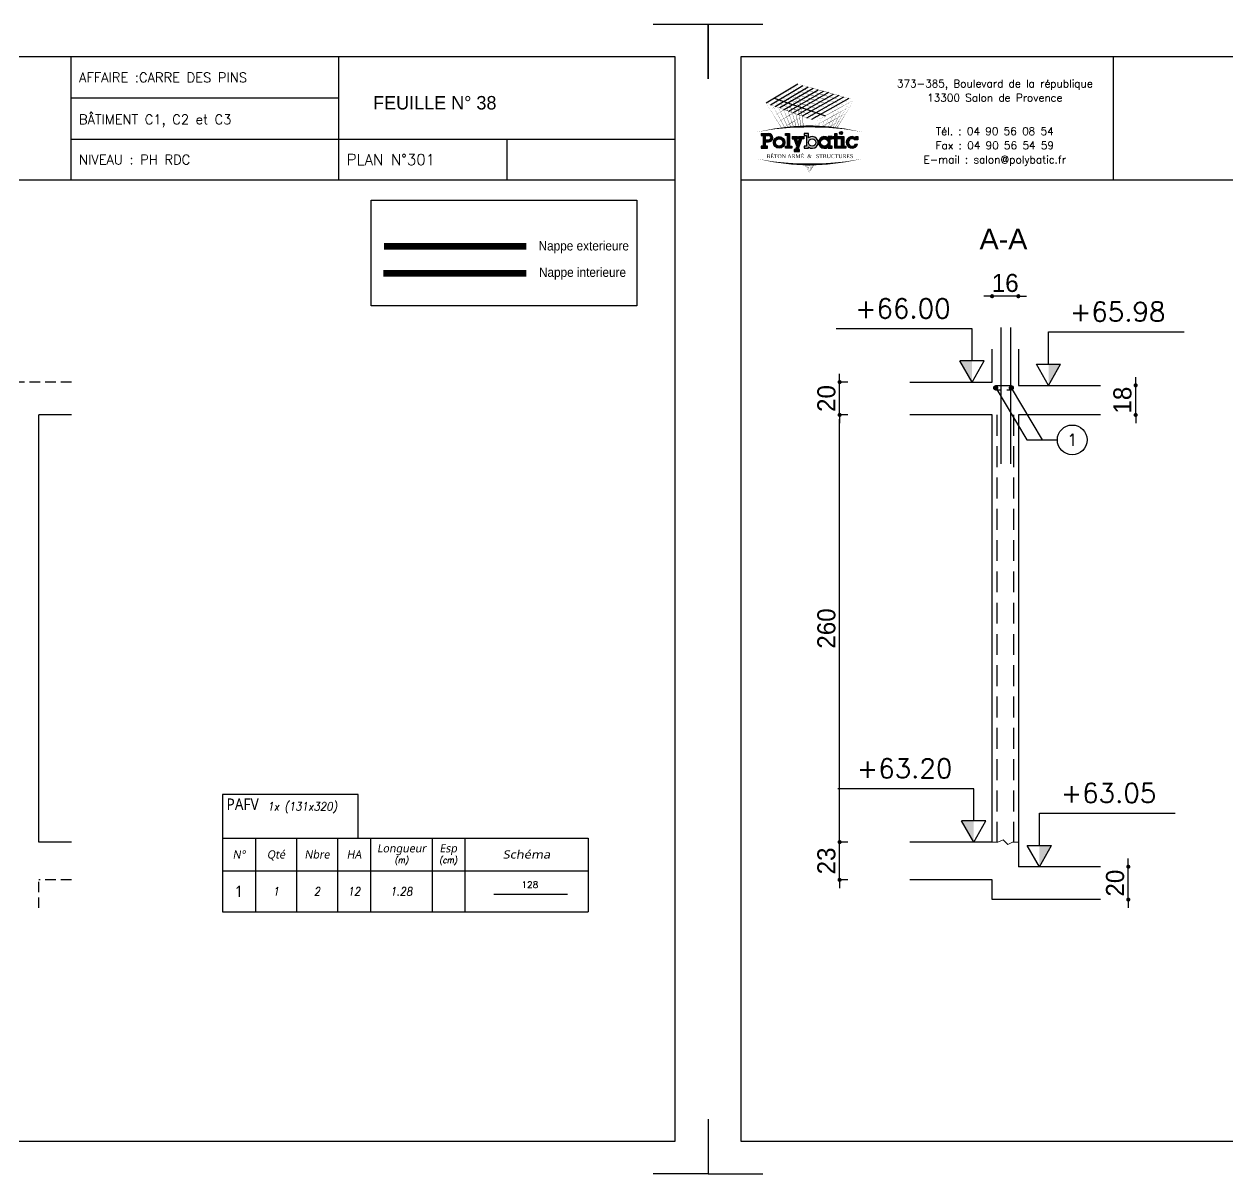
# Model space of a CAD drawing. Header units: metres. Extents: x -5618 to 118954, y -306 to 4637.
# Drawn here: x 28447 to 29180, y 894 to 1594 of the extents above; entities that cross this region are included whole.
import ezdxf
from ezdxf.enums import TextEntityAlignment as Align

# ---------------------------------------------------------------- set-up
doc = ezdxf.new("R2010")
doc.units = ezdxf.units.M
doc.linetypes.add('CACHE', pattern=[9.525, 6.35, -3.175])
doc.linetypes.add('CACHEX2', pattern=[19.05, 12.7, -6.35])
for name, color, linetype in [('COTATION', 1, 'Continuous'), ('GO-CARTOUCHE', 7, 'Continuous'), ('GO-FER-HA', 140, 'Continuous'), ('GO-TEXTE', 9, 'Continuous'), ('GO-TEXTE-FER', 3, 'Continuous'), ('K_ENT_M_Building_V.76', 7, 'Continuous'), ('STR_COTATION', 1, 'Continuous'), ('STR_TS', 22, 'Continuous'), ('STR_VOI-POT', 6, 'Continuous')]:
    doc.layers.add(name, color=color, linetype=linetype)
doc.layers.add('Kofragna_forma', color=7, linetype='Continuous', lineweight=70)
doc.styles.add('GrDimensions', font='simplex.shx')
doc.styles.add('POLYBATIC', font='TIMES.TTF')
doc.styles.add('schéma', font='simplex.shx')
doc.styles.add('Tableau', font='romans.shx', dxfattribs={"width": 0.9, "oblique": 10})
doc.styles.add('Tableau2', font='trebuc.TTF', dxfattribs={"width": 0.9, "oblique": 10})
doc.styles.add('TEXTE', font='romans.shx')
doc.styles.add('TEXTEBA', font='ARIAL.TTF')
doc.dimstyles.new('COUPE-20', dxfattribs={"dimscale": 0.5, "dimtxt": 22, "dimasz": 5, "dimexe": 0.05, "dimexo": 0, "dimgap": 5, "dimtad": 1, "dimdec": 0, "dimdsep": 46, "dimtxsty": 'Standard', "dimblk1": 'DOT', "dimblk2": 'DOT', "dimsah": 1, "dimcen": 0, "dimdle": 150, "dimclrd": 1, "dimclre": 1, "dimclrt": 7, "dimadec": 0, "dimazin": 0, "dimtfac": 1, "dimtdec": 0, "dimtix": 1, "dimtmove": 2, "dimatfit": 3, "dimldrblk": 'DOT', "dimfxl": 0, "dimtvp": 1, "dimtolj": 1, "dimtzin": 0, "dimarcsym": 0})

# ---------------------------------------------------------------- blocks, each defined once
blk = doc.blocks.new('Désignation')
at = {"layer": 'GO-TEXTE-FER'}
for p, q in [((0, 0.8), (8.9, 0.8)), ((0, 0.8), (0, 0)), ((0.8, 0.8), (0.8, 0)), ((1.8, 0.8), (1.8, 0)), ((2.8, 0.8), (2.8, 0)), ((3.6, 0.8), (3.6, 0)), ((5.1, 0.8), (5.1, 0)), ((5.9, 0.8), (5.9, 0)), ((8.9, 0.8), (8.9, 0)), ((0, 0), (8.9, 0))]:
    blk.add_line(p, q, dxfattribs=at)
at = {"layer": 'GO-TEXTE-FER', "style": 'Tableau2', "oblique": 10}
for s, p in [('Longueur', (4.356, 0.55)), ('Esp', (5.494, 0.55)), ('N°', (0.4, 0.4)), ('Qté', (1.3, 0.4)), ('Nbre', (2.3, 0.4)), ('HA', (3.2, 0.4))]:
    blk.add_text(s, height=0.2, dxfattribs=at).set_placement(p, align=Align.MIDDLE_CENTER)
at = {"layer": 'GO-TEXTE-FER', "color": 7, "style": 'Tableau', "oblique": 10, "width": 0.9}
for s, p in [('(m)', (4.356, 0.265)), ('(cm)', (5.494, 0.265))]:
    blk.add_text(s, height=0.15, dxfattribs=at).set_placement(p, align=Align.MIDDLE_CENTER)
at = {"layer": 'GO-TEXTE-FER', "style": 'Tableau2', "oblique": 10, "width": 1.2}
blk.add_text('Schéma', height=0.2, dxfattribs=at).set_placement((7.4, 0.4), align=Align.MIDDLE_CENTER)
blk = doc.blocks.new('Barre libre')
at = {"layer": 'GO-TEXTE-FER'}
for p, q in [((0, 0), (0, -1)), ((0, 0), (8.9, 0)), ((0.8, 0), (0.8, -1)), ((1.8, 0), (1.8, -1)), ((2.8, 0), (2.8, -1)), ((3.6, 0), (3.6, -1)), ((5.1, 0), (5.1, -1)), ((5.9, 0), (5.9, -1)), ((8.9, 0), (8.9, -1)), ((0, -1), (8.9, -1))]:
    blk.add_line(p, q, dxfattribs=at)
at = {"layer": 'GO-TEXTE-FER', "color": 1}
blk.add_line((6.603, -0.563), (8.394, -0.563), dxfattribs=at)
at = {"layer": 'GO-TEXTE-FER', "color": 1, "style": 'Tableau'}
blk.add_attdef('Longueur', text='', height=0.16, dxfattribs=at).set_placement((7.481, -0.336), align=Align.MIDDLE_CENTER)
at = {"layer": 'GO-TEXTE-FER', "style": 'Tableau2', "width": 0.9}
blk.add_attdef('NUMERO', text='', height=0.28, dxfattribs=at).set_placement((0.4, -0.5), align=Align.MIDDLE_CENTER)
at = {"layer": 'GO-TEXTE-FER', "style": 'Tableau', "oblique": 10, "width": 0.9}
for tag, p in [('QUANTITE', (1.3, -0.5)), ('NOMBRE', (2.3, -0.5)), ('NUANCE', (3.2, -0.5)), ('LONGUEUR', (4.35, -0.5)), ('ESPACEMENTS', (5.5, -0.5))]:
    blk.add_attdef(tag, text='', height=0.2, dxfattribs=at).set_placement(p, align=Align.MIDDLE_CENTER)
blk = doc.blocks.new('A$C492E529B')
h = blk.add_hatch(color=256)
h.paths.add_polyline_path([(-1.983, 0.1), (-2.083, 0.1), (-2.083, 0.3), (-1.933, 0.3, 1), (-1.933, 0.7), (-2.283, 0.7), (-2.283, 0.6), (-2.183, 0.6), (-2.183, 0.1), (-2.283, 0.1), (-2.283, 0), (-1.983, 0)])
h.paths.add_polyline_path([(-2.083, 0.4), (-2.083, 0.6), (-1.933, 0.6, -1), (-1.933, 0.4)], flags=16)
for color, points in [(256, [(-0.938, 0.7), (-1.138, 0.7), (-1.138, 0.6), (-1.038, 0.6), (-1.038, 0.1), (-1.138, 0.1), (-1.138, 0), (-0.838, 0), (-0.838, 0.1), (-0.938, 0.1)]), (256, [(1.393, 0.55), (1.292, 0.55), (1.292, 0.7), (1.193, 0.7), (1.193, 0.55), (1.093, 0.55), (1.093, 0.45), (1.193, 0.45), (1.193, 0), (1.393, 0), (1.393, 0.1), (1.292, 0.1), (1.292, 0.45), (1.393, 0.45)]), (140, [(1.413, 0.725, 1), (1.563, 0.725, 1)]), (256, [(-0.367, 0.45), (-0.268, 0.45), (-0.268, 0.55), (-0.523, 0.55), (-0.523, 0.45), (-0.473, 0.45), (-0.543, 0.253), (-0.612, 0.45), (-0.562, 0.45), (-0.562, 0.55), (-0.818, 0.55), (-0.818, 0.45), (-0.718, 0.45), (-0.595, 0.101), (-0.648, -0.05), (-0.718, -0.05), (-0.718, -0.15), (-0.468, -0.15), (-0.468, -0.05), (-0.543, -0.05)]), (256, [(1.613, 0.55), (1.413, 0.55), (1.413, 0.45), (1.513, 0.45), (1.513, 0.1), (1.413, 0.1), (1.413, 0), (1.712, 0), (1.712, 0.1), (1.613, 0.1)]), (256, [(2.13, 0.4), (2.283, 0.4), (2.283, 0.55), (2.183, 0.55), (2.183, 0.487, 3.359496), (2.272, 0.2), (2.166, 0.2, -3.125802)])]:
    blk.add_hatch(color=color).paths.add_polyline_path(points)
h = blk.add_hatch(color=256)
h.paths.add_polyline_path([(-0.047, 0.487), (-0.047, 0.7), (-0.248, 0.7), (-0.248, 0.6), (-0.147, 0.6), (-0.147, 0.1), (-0.248, 0.1), (-0.248, 0), (-0.047, 0), (-0.047, 0.063, 2.12132)])
h.paths.add_polyline_path([(-0.047, 0.275, -1), (0.303, 0.275, -1)], flags=16)
h = blk.add_hatch(color=256)
h.paths.add_polyline_path([(-1.158, 0.275, 1), (-1.708, 0.275, 1)])
h.paths.add_polyline_path([(-1.608, 0.275, -1), (-1.258, 0.275, -1)], flags=16)
h = blk.add_hatch(color=256)
h.paths.add_polyline_path([(1.073, 0.1), (0.973, 0.1), (0.973, 0.45), (1.073, 0.45), (1.073, 0.55), (0.873, 0.55), (0.873, 0.487, 2.12132), (0.873, 0.063), (0.873, 0), (1.073, 0)])
h.paths.add_polyline_path([(0.523, 0.275, -1), (0.873, 0.275, -1)], flags=16)
for p, q in [((-0.595, 0.101), (-0.718, 0.45)), ((-0.648, -0.05), (-0.595, 0.101)), ((-0.543, 0.253), (-0.612, 0.45)), ((-0.543, -0.05), (-0.367, 0.45)), ((-0.543, 0.253), (-0.473, 0.45)), ((0.873, 0.55), (0.873, 0.487)), ((1.073, 0.55), (0.873, 0.55)), ((0.873, 0.063), (0.873, 0)), ((0.973, 0.1), (0.973, 0.45)), ((0.973, 0.45), (1.073, 0.45)), ((1.073, 0.1), (0.973, 0.1)), ((1.073, 0.45), (1.073, 0.55)), ((1.073, 0), (1.073, 0.1)), ((2.166, 0.2), (2.272, 0.2)), ((0.873, 0), (1.073, 0))]:
    blk.add_line(p, q)
for points in [[(-2.283, 0.7), (-1.933, 0.7)], [(-2.283, 0.7), (-2.283, 0.6), (-2.183, 0.6), (-2.183, 0.1), (-2.283, 0.1), (-2.283, 0), (-1.983, 0), (-1.983, 0.1), (-2.083, 0.1), (-2.083, 0.3), (-1.933, 0.3)], [(-2.083, 0.4), (-2.083, 0.6), (-1.933, 0.6)], [(-1.138, 0.7), (-0.938, 0.7), (-0.938, 0.1), (-0.838, 0.1), (-0.838, 0), (-1.138, 0), (-1.138, 0.1), (-1.038, 0.1), (-1.038, 0.6), (-1.138, 0.6), (-1.138, 0.7)], [(-0.248, 0.7), (-0.248, 0.6), (-0.147, 0.6), (-0.147, 0.1), (-0.248, 0.1), (-0.248, 0), (-0.047, 0), (-0.047, 0.063)], [(-0.047, 0.487), (-0.047, 0.7), (-0.248, 0.7)], [(1.093, 0.55), (1.193, 0.55), (1.193, 0.7), (1.292, 0.7), (1.292, 0.55), (1.393, 0.55), (1.393, 0.45), (1.292, 0.45), (1.292, 0.1), (1.393, 0.1), (1.393, 0), (1.193, 0), (1.193, 0.45), (1.093, 0.45)], [(-2.083, 0.4), (-1.933, 0.4)], [(-0.818, 0.55), (-0.562, 0.55)], [(-0.818, 0.55), (-0.818, 0.45), (-0.718, 0.45)], [(-0.612, 0.45), (-0.562, 0.45), (-0.562, 0.55)], [(-0.523, 0.55), (-0.268, 0.55), (-0.268, 0.45), (-0.367, 0.45)], [(-0.473, 0.45), (-0.523, 0.45), (-0.523, 0.55)], [(1.093, 0.45), (1.093, 0.55)], [(1.413, 0.45), (1.413, 0.55), (1.613, 0.55), (1.613, 0.1), (1.712, 0.1), (1.712, 0), (1.413, 0), (1.413, 0.1), (1.513, 0.1), (1.513, 0.45), (1.413, 0.45)], [(2.183, 0.487), (2.183, 0.55), (2.283, 0.55), (2.283, 0.4), (2.13, 0.4)], [(-0.648, -0.05), (-0.718, -0.05), (-0.718, -0.15), (-0.468, -0.15), (-0.468, -0.05), (-0.543, -0.05)]]:
    blk.add_lwpolyline(points)
at = {"color": 140}
blk.add_circle((1.488, 0.725), 0.075, dxfattribs=at)
for centre, radius in [((-1.433, 0.275), 0.275), ((-1.433, 0.275), 0.175), ((0.128, 0.275), 0.175), ((0.698, 0.275), 0.175)]:
    blk.add_circle(centre, radius)
for centre, radius, start, end in [((-1.933, 0.5), 0.2, 270, 90), ((-1.933, 0.5), 0.1, 270, 90), ((0.128, 0.275), 0.275, 230.4788, 129.5212), ((0.698, 0.275), 0.275, 50.4788, 309.5212), ((2.008, 0.275), 0.275, 50.4788, 344.1734), ((2.008, 0.275), 0.175, 45.5847, 334.6231)]:
    blk.add_arc(centre, radius, start, end)
blk = doc.blocks.new('POLYBATIC')
at = {"color": 140}
for p, q in [((-0.43, 3.281), (-1.602, 2.578)), ((-1.435, 2.518), (-0.241, 3.228)), ((-1.268, 2.457), (-0.053, 3.175)), ((0.135, 3.121), (-1.101, 2.397)), ((-1.309, 2.754), (0.586, 2.109)), ((-0.934, 2.337), (0.323, 3.068)), ((-0.767, 2.276), (0.511, 3.015)), ((0.7, 2.962), (-0.6, 2.216)), ((-0.433, 2.156), (0.888, 2.908)), ((1.076, 2.855), (-0.266, 2.095)), ((-0.099, 2.035), (1.264, 2.802)), ((1.452, 2.749), (0.067, 1.974))]:
    blk.add_line(p, q, dxfattribs=at)
for points in [[(-1.016, 2.93, 0.0156, 0, 0), (-0.43, 3.281, 0, 0, 0)], [(-0.838, 2.873, 0.0156, 0, 0), (-0.241, 3.228, 0, 0, 0)], [(0.283, 2.803, 0.0156, 0, 0), (-0.723, 3.105, 0, 0, 0)], [(-0.398, 1.71, 0.014, 0, 0), (-0.723, 3.105, 0, 0, 0)], [(-0.661, 2.816, 0.0156, 0, 0), (-0.053, 3.175, 0, 0, 0)], [(0.444, 2.896, 0.0156, 0, 0), (-0.576, 3.193, 0, 0, 0)], [(-0.309, 1.714, 0.0145, 0, 0), (-0.576, 3.193, 0, 0, 0)], [(-0.483, 2.759, 0.0156, 0, 0), (0.135, 3.121, 0, 0, 0)], [(0.605, 2.988, 0.0156, 0, 0), (-0.43, 3.281, 0, 0, 0)], [(-0.225, 1.716, 0.0149, 0, 0), (-0.43, 3.281, 0, 0, 0)], [(-1.602, 2.578, 0, 0.0156, 0), (-1.016, 2.93, 0, 0, 0)], [(-1.456, 2.344, 0, 0.0156, 0), (-0.923, 2.663, 0, 0, 0)], [(-0.522, 2.339, 0.0156, 0, 0), (-1.455, 2.666, 0, 0, 0)], [(-0.913, 1.673, 0.0116, 0, 0), (-1.455, 2.666, 0, 0, 0)], [(-1.435, 2.518, 0, 0.0156, 0), (-0.838, 2.873, 0, 0, 0)], [(-0.361, 2.432, 0.0156, 0, 0), (-1.309, 2.754, 0, 0, 0)], [(-0.8, 1.684, 0.0121, 0, 0), (-1.309, 2.754, 0, 0, 0)], [(-1.268, 2.457, 0, 0.0156, 0), (-0.661, 2.816, 0, 0, 0)], [(-0.2, 2.524, 0.0156, 0, 0), (-1.162, 2.842, 0, 0, 0)], [(-0.692, 1.693, 0.0126, 0, 0), (-1.162, 2.842, 0, 0, 0)], [(-1.101, 2.397, 0, 0.0156, 0), (-0.483, 2.759, 0, 0, 0)], [(-0.039, 2.617, 0.0156, 0, 0), (-1.016, 2.93, 0, 0, 0)], [(-0.589, 1.7, 0.0131, 0, 0), (-1.016, 2.93, 0, 0, 0)], [(-0.934, 2.337, 0, 0.0156, 0), (-0.305, 2.702, 0, 0, 0)], [(-0.391, 2.983, 0, 0.0156, 0), (-0.923, 2.663, 0, 0, 0)], [(0.122, 2.71, 0.0156, 0, 0), (-0.869, 3.018, 0, 0, 0)], [(-0.491, 1.706, 0.0136, 0, 0), (-0.869, 3.018, 0, 0, 0)], [(-0.352, 2.685, 0, 0.0156, 0), (-0.831, 2.397, 0, 0, 0)], [(-0.305, 2.702, 0.0156, 0, 0), (0.323, 3.068, 0, 0, 0)], [(-0.128, 2.646, 0.0156, 0, 0), (0.511, 3.015, 0, 0, 0)], [(0.05, 2.589, 0.0156, 0, 0), (0.7, 2.962, 0, 0, 0)], [(1.113, 2.402, 0, 0.0156, 0), (0.122, 2.71, 0, 0, 0)], [(0.227, 2.532, 0.0156, 0, 0), (0.888, 2.908, 0, 0, 0)], [(1.289, 2.5, 0, 0.0156, 0), (0.283, 2.803, 0, 0, 0)], [(0.405, 2.475, 0.0156, 0, 0), (1.076, 2.855, 0, 0, 0)], [(1.465, 2.598, 0, 0.0156, 0), (0.444, 2.896, 0, 0, 0)], [(0.582, 2.418, 0.0156, 0, 0), (1.264, 2.802, 0, 0, 0)], [(1.641, 2.695, 0, 0.0156, 0), (0.605, 2.988, 0, 0, 0)], [(0.76, 2.362, 0.0156, 0, 0), (1.452, 2.749, 0, 0, 0)], [(0.937, 2.305, 0.0156, 0, 0), (1.641, 2.695, 0, 0, 0)], [(1.012, 1.663, 0.012, 0, 0), (1.641, 2.695, 0, 0, 0)], [(-0.684, 2.246, 0.0156, 0, 0), (-1.602, 2.578, 0, 0, 0)], [(-1.031, 1.66, 0.0111, 0, 0), (-1.602, 2.578, 0, 0, 0)], [(-1.31, 2.109, 0, 0.0156, 0), (-0.831, 2.397, 0, 0, 0)], [(-0.767, 2.276, 0, 0.0156, 0), (-0.128, 2.646, 0, 0, 0)], [(-0.312, 2.386, 0, 0.0156, 0), (-0.739, 2.131, 0, 0, 0)], [(0.234, 1.914, 0, 0.0156, 0), (-0.684, 2.246, 0, 0, 0)], [(-0.6, 2.216, 0, 0.0156, 0), (0.05, 2.589, 0, 0, 0)], [(0.41, 2.012, 0, 0.0156, 0), (-0.522, 2.339, 0, 0, 0)], [(-0.433, 2.156, 0, 0.0156, 0), (0.227, 2.532, 0, 0, 0)], [(0.586, 2.109, 0, 0.0156, 0), (-0.361, 2.432, 0, 0, 0)], [(-0.266, 2.095, 0, 0.0156, 0), (0.405, 2.475, 0, 0, 0)], [(0.762, 2.207, 0, 0.0156, 0), (-0.2, 2.524, 0, 0, 0)], [(-0.099, 2.035, 0, 0.0156, 0), (0.582, 2.418, 0, 0, 0)], [(0.937, 2.305, 0, 0.0156, 0), (-0.039, 2.617, 0, 0, 0)], [(0.067, 1.974, 0, 0.0156, 0), (0.76, 2.362, 0, 0, 0)], [(0.234, 1.914, 0, 0.0156, 0), (0.937, 2.305, 0, 0, 0)], [(0.689, 1.693, 0.0083, 0, 0), (0.937, 2.305, 0, 0, 0)], [(0.781, 1.685, 0.00933, 0, 0), (1.113, 2.402, 0, 0, 0)], [(0.852, 2.095, 0.0156, 0, 0), (1.491, 2.45, 0, 0, 0)], [(0.865, 1.678, 0.0103, 0, 0), (1.289, 2.5, 0, 0, 0)], [(0.942, 1.67, 0.0112, 0, 0), (1.465, 2.598, 0, 0, 0)], [(-1.165, 1.875, 0, 0.0156, 0), (-0.739, 2.131, 0, 0, 0)], [(-1.019, 1.641, 0, 0.0156, 0), (-0.646, 1.864, 0, 0, 0)], [(-0.273, 2.088, 0, 0.0156, 0), (-0.646, 1.864, 0, 0, 0)], [(-0.234, 1.79, 0, 0.00638, 0), (-0.365, 1.711, 0, 0.00638, 0)], [(0.213, 1.74, 0, 0.0156, 0), (0.852, 2.095, 0, 0, 0)], [(0.21, 1.716, 0.00323, 0, 0), (0.234, 1.914, 0, 0, 0)], [(0.349, 1.712, 0.00465, 0, 0), (0.41, 2.012, 0, 0, 0)], [(0.447, 1.708, 0.00693, 0.0156, 0), (0.767, 1.886, 0, 0, 0)], [(0.474, 1.706, 0.00597, 0, 0), (0.586, 2.109, 0, 0, 0)], [(0.587, 1.7, 0.00718, 0, 0), (0.762, 2.207, 0, 0, 0)], [(0.68, 1.675, 0.0156, 0, 0), (1.193, 1.96, 0, 0, 0)], [(0.765, 1.884, 0.0156, 0, 0), (1.342, 2.205, 0, 0, 0)], [(-1.953, 1.508, 0, 0.0781, -0.053843), (0, 1.719, 0, 0, 0)], [(1.953, 1.508, 0, 0.0781, 0.053843), (0, 1.719, 0, 0, 0)], [(0.96, 1.668, 0.00293, 0, 0), (1.044, 1.715, 0, 0, 0)], [(-1.953, 0.523, 0, 0.0781, 0.053843), (0, 0.312, 0, 0, 0)], [(1.953, 0.523, 0, 0.0781, -0.053843), (0, 0.312, 0, 0, 0)], [(0, 0, 0, 0.00381, 0), (-0.195, 0.315, 0, 0.00381, 0)], [(0, 0, 0, 0.00368, 0), (-0.171, 0.314, 0, 0.00368, 0)], [(0, 0, 0, 0.00356, 0), (-0.149, 0.314, 0, 0.00356, 0)], [(0, 0, 0, 0.00345, 0), (-0.128, 0.313, 0, 0.00345, 0)], [(0, 0, 0, 0.00334, 0), (-0.109, 0.313, 0, 0.00334, 0)], [(0, 0, 0, 0.00324, 0), (-0.09, 0.313, 0, 0.00324, 0)], [(0, 0, 0, 0.00315, 0), (-0.073, 0.313, 0, 0.00315, 0)], [(0, 0, 0, 0.00306, 0), (-0.056, 0.313, 0, 0.00306, 0)], [(0, 0, 0, 0.00306, 0), (-0.056, 0.313, 0, 0.00306, 0)], [(0, 0, 0, 0.00298, 0), (-0.041, 0.313, 0, 0.00298, 0)], [(0, 0, 0, 0.0051, 0), (0.038, 0.313, 0, 0.0051, 0)], [(0, 0, 0, 0.00425, 0), (0.127, 0.313, 0, 0.00425, 0)], [(0, 0, 0, 0.00408, 0), (0.145, 0.314, 0, 0.00408, 0)], [(0, 0, 0, 0.00392, 0), (0.162, 0.314, 0, 0.00392, 0)], [(0, 0, 0, 0.00378, 0), (0.177, 0.314, 0, 0.00378, 0)], [(0, 0, 0, 0.00365, 0), (0.191, 0.315, 0, 0.00365, 0)], [(0, 0, 0, 0.00486, 0), (0.064, 0.313, 0, 0.00486, 0)], [(0, 0, 0, 0.00464, 0), (0.087, 0.313, 0, 0.00464, 0)], [(0, 0, 0, 0.00443, 0), (0.108, 0.313, 0, 0.00443, 0)]]:
    blk.add_lwpolyline(points, format="xyseb", dxfattribs=at)
at = {"color": 5, "xscale": 0.78125, "yscale": 0.78125, "zscale": 0.78125}
blk.add_blockref('A$C492E529B', (0, 0.91), dxfattribs=at)
at = {"lineweight": 60, "style": 'POLYBATIC'}
for s, p in [('BÉTON ARMÉ', (-1.587, 0.547)), ('STRUCTURES', (0.24, 0.547))]:
    blk.add_text(s, height=0.1406, dxfattribs=at).set_placement(p)
at = {"color": 140, "style": 'POLYBATIC'}
blk.add_text('&', height=0.141, dxfattribs=at).set_placement((0, 0.547), align=Align.CENTER)
blk = doc.blocks.new('_DOT')
at = {"color": 0, "linetype": 'ByBlock'}
blk.add_line((-0.5, 0), (-1, 0), dxfattribs=at)
at = {"color": 0, "linetype": 'ByBlock', "const_width": 0.5}
blk.add_lwpolyline([(-0.25, 0, 1), (0.25, 0, 1)], format="xyb", close=True, dxfattribs=at)
blk = doc.blocks.new('*D908')
at = {"layer": 'COTATION', "color": 1, "lineweight": -2, "ltscale": 4.5}
for p, q in [((28943.49, 1098.29), (28943.49, 1100.79)), ((28948.49, 1095.79), (28943.46, 1095.79)), ((28943.49, 1072.79), (28943.49, 1095.79)), ((28948.49, 1072.79), (28943.46, 1072.79)), ((28943.49, 1070.29), (28943.49, 1067.79))]:
    blk.add_line(p, q, dxfattribs=at)
at = {"layer": 'DEFPOINTS', "color": 0, "lineweight": -3, "ltscale": 4.5}
for p in [(28943.49, 1095.79), (28986.26, 1095.79), (28986.26, 1072.79)]:
    blk.add_point(p, dxfattribs=at)
at = {"layer": 'COTATION', "color": 1, "lineweight": -2, "ltscale": 4.5, "xscale": 2.5, "yscale": 2.5, "zscale": 2.5}
for p, rotation in [((28943.49, 1095.79), 270), ((28943.49, 1072.79), 90)]:
    blk.add_blockref('_DOT', p, dxfattribs=dict(at, rotation=rotation))
at = {"layer": 'COTATION', "color": 7, "lineweight": -3, "ltscale": 4.5, "insert": (28935.49, 1084.29), "char_height": 11, "attachment_point": 5, "rotation": 90}
blk.add_mtext('\\A1;23', dxfattribs=at)
blk = doc.blocks.new('*D909')
at = {"layer": 'COTATION', "color": 1, "lineweight": -2, "ltscale": 4.5}
for p, q in [((28948.49, 1355.79), (28943.46, 1355.79)), ((28943.49, 1098.29), (28943.49, 1353.29)), ((28948.49, 1095.79), (28943.46, 1095.79))]:
    blk.add_line(p, q, dxfattribs=at)
at = {"layer": 'DEFPOINTS', "color": 0, "lineweight": -3, "ltscale": 4.5}
for p in [(28943.49, 1355.79), (28986.26, 1355.79), (28986.26, 1095.79)]:
    blk.add_point(p, dxfattribs=at)
at = {"layer": 'COTATION', "color": 1, "lineweight": -2, "ltscale": 4.5, "xscale": 2.5, "yscale": 2.5, "zscale": 2.5}
for p, rotation in [((28943.49, 1355.79), 90), ((28943.49, 1095.79), 270)]:
    blk.add_blockref('_DOT', p, dxfattribs=dict(at, rotation=rotation))
at = {"layer": 'COTATION', "color": 7, "lineweight": -3, "ltscale": 4.5, "insert": (28935.49, 1225.79), "char_height": 11, "attachment_point": 5, "rotation": 90}
blk.add_mtext('\\A1;260', dxfattribs=at)
blk = doc.blocks.new('*D910')
at = {"layer": 'COTATION', "color": 1, "lineweight": -2, "ltscale": 4.5}
for p, q in [((28943.49, 1378.29), (28943.49, 1380.79)), ((28948.49, 1375.79), (28943.46, 1375.79)), ((28943.49, 1355.79), (28943.49, 1375.79)), ((28948.49, 1355.79), (28943.46, 1355.79)), ((28943.49, 1353.29), (28943.49, 1350.79))]:
    blk.add_line(p, q, dxfattribs=at)
at = {"layer": 'DEFPOINTS', "color": 0, "lineweight": -3, "ltscale": 4.5}
for p in [(28943.49, 1375.79), (28986.26, 1375.79), (28986.26, 1355.79)]:
    blk.add_point(p, dxfattribs=at)
at = {"layer": 'COTATION', "color": 1, "lineweight": -2, "ltscale": 4.5, "xscale": 2.5, "yscale": 2.5, "zscale": 2.5}
for p, rotation in [((28943.49, 1375.79), 270), ((28943.49, 1355.79), 90)]:
    blk.add_blockref('_DOT', p, dxfattribs=dict(at, rotation=rotation))
at = {"layer": 'COTATION', "color": 7, "lineweight": -3, "ltscale": 4.5, "insert": (28935.49, 1365.79), "char_height": 11, "attachment_point": 5, "rotation": 90}
blk.add_mtext('\\A1;20', dxfattribs=at)
blk = doc.blocks.new('*D911')
at = {"layer": 'DEFPOINTS', "color": 0, "lineweight": -3, "ltscale": 4.5}
for p in [(29036.26, 1428.07), (29036.26, 1395.79, 187.69), (29052.26, 1395.79, 187.69)]:
    blk.add_point(p, dxfattribs=at)
at = {"layer": 'STR_COTATION', "color": 1, "lineweight": -2, "ltscale": 4.5}
for p, q in [((29033.76, 1428.07), (29031.26, 1428.07)), ((29036.26, 1428.08), (29036.26, 1428.09)), ((29052.26, 1428.07), (29036.26, 1428.07)), ((29052.26, 1428.08), (29052.26, 1428.09)), ((29054.76, 1428.07), (29057.26, 1428.07))]:
    blk.add_line(p, q, dxfattribs=at)
at = {"layer": 'STR_COTATION', "color": 1, "lineweight": -2, "ltscale": 4.5, "xscale": 2.5, "yscale": 2.5, "zscale": 2.5}
blk.add_blockref('_DOT', (29036.26, 1428.07), dxfattribs=at)
at = {"layer": 'STR_COTATION', "color": 1, "lineweight": -2, "ltscale": 4.5, "xscale": 2.5, "yscale": 2.5, "zscale": 2.5, "rotation": 180}
blk.add_blockref('_DOT', (29052.26, 1428.07), dxfattribs=at)
at = {"layer": 'STR_COTATION', "color": 7, "lineweight": -3, "ltscale": 4.5, "insert": (29044.26, 1436.07), "char_height": 11, "attachment_point": 5}
blk.add_mtext('\\A1;16', dxfattribs=at)
blk = doc.blocks.new('*D912')
at = {"layer": 'DEFPOINTS', "color": 0, "lineweight": -3, "ltscale": 4.5}
for p in [(29102.26, 1080.79, 187.69), (29119.17, 1080.79), (29100.29, 1060.79, 187.69)]:
    blk.add_point(p, dxfattribs=at)
at = {"layer": 'STR_COTATION', "color": 1, "lineweight": -2, "ltscale": 4.5}
for p, q in [((29119.17, 1083.29), (29119.17, 1085.79)), ((29119.17, 1060.79), (29119.17, 1080.79)), ((29119.19, 1080.79), (29119.2, 1080.79)), ((29119.17, 1058.29), (29119.17, 1055.79)), ((29119.19, 1060.79), (29119.2, 1060.79))]:
    blk.add_line(p, q, dxfattribs=at)
at = {"layer": 'STR_COTATION', "color": 1, "lineweight": -2, "ltscale": 4.5, "xscale": 2.5, "yscale": 2.5, "zscale": 2.5}
for p, rotation in [((29119.17, 1080.79), 270), ((29119.17, 1060.79), 90)]:
    blk.add_blockref('_DOT', p, dxfattribs=dict(at, rotation=rotation))
at = {"layer": 'STR_COTATION', "color": 7, "lineweight": -3, "ltscale": 4.5, "insert": (29111.17, 1070.79), "char_height": 11, "attachment_point": 5, "rotation": 90}
blk.add_mtext('\\A1;20', dxfattribs=at)
blk = doc.blocks.new('*D913')
at = {"layer": 'DEFPOINTS', "color": 0, "lineweight": -3, "ltscale": 4.5}
for p in [(29102.26, 1373.79, 281.53), (29123.66, 1373.79), (29102.26, 1355.79, 281.53)]:
    blk.add_point(p, dxfattribs=at)
at = {"layer": 'STR_COTATION', "color": 1, "lineweight": -2, "ltscale": 4.5}
for p, q in [((29123.66, 1376.29), (29123.66, 1378.79)), ((29123.66, 1355.79), (29123.66, 1373.79)), ((29123.68, 1373.79), (29123.69, 1373.79)), ((29123.68, 1355.79), (29123.69, 1355.79)), ((29123.66, 1353.29), (29123.66, 1350.79))]:
    blk.add_line(p, q, dxfattribs=at)
at = {"layer": 'STR_COTATION', "color": 1, "lineweight": -2, "ltscale": 4.5, "xscale": 2.5, "yscale": 2.5, "zscale": 2.5}
for p, rotation in [((29123.66, 1373.79), 270), ((29123.66, 1355.79), 90)]:
    blk.add_blockref('_DOT', p, dxfattribs=dict(at, rotation=rotation))
at = {"layer": 'STR_COTATION', "color": 7, "lineweight": -3, "ltscale": 4.5, "insert": (29115.66, 1364.79), "char_height": 11, "attachment_point": 5, "rotation": 90}
blk.add_mtext('\\A1;18', dxfattribs=at)

msp = doc.modelspace()

# ---------------------------------------------------------------- linework, layer by layer
for p, q in [((28475.6, 1573.71), (28475.6, 1498.77)), ((28638.57, 1573.74), (28638.57, 1498.77)), ((28475.6, 1548.71), (28638.57, 1548.71)), ((28475.6, 1523.72), (28638.57, 1523.72)), ((28638.57, 1523.74), (28843.42, 1523.74)), ((28740.9, 1523.74), (28740.9, 1498.77))]:
    msp.add_line(p, q)
at = {"color": 7, "linetype": 'Continuous', "lineweight": -3}
for p, q in [((29031.43, 1388.79, 187.69), (29016.68, 1388.79, 187.69)), ((29024.06, 1375.79, 187.69), (29016.68, 1388.79, 187.69)), ((29031.43, 1388.79, 187.69), (29016.68, 1388.79, 187.69)), ((29024.06, 1375.79, 187.69), (29016.68, 1388.79, 187.69)), ((29024.06, 1375.79, 187.69), (29031.43, 1388.79, 187.69)), ((29024.06, 1375.79, 187.69), (29031.43, 1388.79, 187.69)), ((29063.25, 1386.79, 281.53), (29078, 1386.79, 281.53)), ((29070.63, 1373.79, 281.53), (29063.25, 1386.79, 281.53)), ((29063.25, 1386.79, 281.53), (29078, 1386.79, 281.53)), ((29070.63, 1373.79, 281.53), (29063.25, 1386.79, 281.53)), ((29070.63, 1373.79, 281.53), (29078, 1386.79, 281.53)), ((29070.63, 1373.79, 281.53), (29078, 1386.79, 281.53)), ((29032.49, 1108.79, 187.69), (29017.74, 1108.79, 187.69)), ((29025.12, 1095.79, 187.69), (29017.74, 1108.79, 187.69)), ((29032.49, 1108.79, 187.69), (29017.74, 1108.79, 187.69)), ((29025.12, 1095.79, 187.69), (29017.74, 1108.79, 187.69)), ((29025.12, 1095.79, 187.69), (29032.49, 1108.79, 187.69)), ((29025.12, 1095.79, 187.69), (29032.49, 1108.79, 187.69)), ((29057.68, 1093.79, 187.69), (29072.43, 1093.79, 187.69)), ((29065.06, 1080.79, 187.69), (29057.68, 1093.79, 187.69)), ((29057.68, 1093.79, 187.69), (29072.43, 1093.79, 187.69)), ((29065.06, 1080.79, 187.69), (29057.68, 1093.79, 187.69)), ((29065.06, 1080.79, 187.69), (29072.43, 1093.79, 187.69)), ((29065.06, 1080.79, 187.69), (29072.43, 1093.79, 187.69))]:
    msp.add_line(p, q, dxfattribs=at)
for points in [[(28830.09, 1593.71), (28863.42, 1593.71), (28863.42, 1560.38)], [(28863.42, 1560.38), (28863.42, 1593.71), (28896.75, 1593.71)], [(29110.06, 1573.71), (29110.06, 1498.77)], [(28843.42, 1498.77), (27893.51, 1498.77)], [(29833.32, 1498.77), (28883.42, 1498.77)], [(28863.42, 927.11), (28863.42, 893.78), (28830.09, 893.78)], [(28863.42, 927.11), (28863.42, 893.78), (28896.75, 893.78)]]:
    msp.add_lwpolyline(points)
for points in [[(27893.51, 1573.71), (27893.51, 913.78), (28843.42, 913.78), (28843.42, 1573.71)], [(28883.42, 1573.71), (28883.42, 913.78), (29833.32, 913.78), (29833.32, 1573.71)]]:
    msp.add_lwpolyline(points, close=True)
at = {"lineweight": 18, "elevation": 187.69}
msp.add_lwpolyline([(29052.26, 1095.79), (29048.8, 1095.79), (29045.77, 1094.36), (29043.03, 1097.13), (29039.87, 1095.79), (29036.26, 1095.79)], dxfattribs=at)
at = {"color": 7, "linetype": 'Continuous', "lineweight": -3}
for points in [[(29016.68, 1388.79, 187.69), (29024.06, 1375.79, 187.69), (29024.06, 1388.76, 187.69)], [(29016.68, 1388.79, 187.69), (29024.06, 1375.79, 187.69), (29024.06, 1388.76, 187.69)], [(29078, 1386.79, 281.53), (29070.63, 1373.79, 281.53), (29070.63, 1386.76, 281.53)], [(29078, 1386.79, 281.53), (29070.63, 1373.79, 281.53), (29070.63, 1386.76, 281.53)], [(29017.74, 1108.79, 187.69), (29025.12, 1095.79, 187.69), (29025.12, 1108.75, 187.69)], [(29017.74, 1108.79, 187.69), (29025.12, 1095.79, 187.69), (29025.12, 1108.75, 187.69)], [(29072.43, 1093.79, 187.69), (29065.06, 1080.79, 187.69), (29065.06, 1093.75, 187.69)], [(29072.43, 1093.79, 187.69), (29065.06, 1080.79, 187.69), (29065.06, 1093.75, 187.69)]]:
    msp.add_solid(points, dxfattribs=at)
at = {"layer": 'GO-FER-HA', "elevation": 93.84}
for points in [[(29038.64, 1372.22), (29057.42, 1340.59), (29076, 1340.59)], [(29047.97, 1372.22), (29066.75, 1340.59), (29076, 1340.59)]]:
    msp.add_lwpolyline(points, dxfattribs=at)
at = {"layer": 'GO-FER-HA'}
msp.add_circle((29085.06, 1340.59, 93.84), 9.06, dxfattribs=at)
at = {"layer": 'GO-TEXTE-FER'}
msp.add_lwpolyline([(28567.97, 1098.25), (28650.47, 1098.25), (28650.47, 1124.68), (28567.97, 1124.68)], close=True, dxfattribs=at)
at = {"layer": 'K_ENT_M_Building_V.76', "color": 30, "linetype": 'Continuous', "lineweight": -3}
for p, q in [((29017.56, 1408.29, 187.69), (28941.42, 1408.29, 187.69)), ((29017.56, 1408.29, 187.69), (28941.42, 1408.29, 187.69)), ((29024.06, 1408.29, 187.69), (29017.56, 1408.29, 187.69)), ((29024.06, 1408.29, 187.69), (29017.56, 1408.29, 187.69)), ((29024.06, 1388.79, 187.69), (29024.06, 1408.29, 187.69)), ((29024.06, 1388.79, 187.69), (29024.06, 1408.29, 187.69)), ((29070.63, 1386.79, 281.53), (29070.63, 1406.29, 281.53)), ((29070.63, 1406.29, 281.53), (29077.13, 1406.29, 281.53)), ((29070.63, 1386.79, 281.53), (29070.63, 1406.29, 281.53)), ((29070.63, 1406.29, 281.53), (29077.13, 1406.29, 281.53)), ((29077.13, 1406.29, 281.53), (29153.27, 1406.29, 281.53)), ((29077.13, 1406.29, 281.53), (29153.27, 1406.29, 281.53)), ((29018.62, 1128.29, 187.69), (28942.47, 1128.29, 187.69)), ((29018.62, 1128.29, 187.69), (28942.47, 1128.29, 187.69)), ((29025.12, 1128.29, 187.69), (29018.62, 1128.29, 187.69)), ((29025.12, 1128.29, 187.69), (29018.62, 1128.29, 187.69)), ((29025.12, 1108.79, 187.69), (29025.12, 1128.29, 187.69)), ((29025.12, 1108.79, 187.69), (29025.12, 1128.29, 187.69)), ((29065.06, 1093.79, 187.69), (29065.06, 1113.29, 187.69)), ((29065.06, 1113.29, 187.69), (29071.56, 1113.29, 187.69)), ((29065.06, 1093.79, 187.69), (29065.06, 1113.29, 187.69)), ((29065.06, 1113.29, 187.69), (29071.56, 1113.29, 187.69)), ((29071.56, 1113.29, 187.69), (29147.7, 1113.29, 187.69)), ((29071.56, 1113.29, 187.69), (29147.7, 1113.29, 187.69))]:
    msp.add_line(p, q, dxfattribs=at)
at = {"layer": 'Kofragna_forma', "color": 4, "lineweight": -3}
for p, q in [((29036.26, 1375.79, 187.69), (29036.26, 1395.79, 187.69)), ((29052.26, 1395.79, 187.69), (29052.26, 1373.79, 187.69)), ((28986.26, 1375.79, 187.69), (29036.26, 1375.79, 187.69)), ((29052.26, 1373.79, 281.53), (29102.26, 1373.79, 281.53)), ((28456.18, 1095.79, 187.69), (28456.18, 1355.79, 187.69)), ((28475.97, 1355.79, 187.69), (28456.18, 1355.79, 187.69)), ((29036.26, 1355.79, 187.69), (28986.26, 1355.79, 187.69)), ((29036.26, 1095.79, 187.69), (29036.26, 1355.79, 187.69)), ((29052.26, 1355.79, 187.69), (29052.26, 1080.79, 187.69)), ((29102.26, 1355.79, 281.53), (29052.26, 1355.79, 281.53)), ((28475.97, 1095.79, 187.69), (28456.18, 1095.79, 187.69)), ((29036.26, 1095.79, 187.69), (28986.26, 1095.79, 187.69)), ((29102.26, 1080.79, 187.69), (29052.26, 1080.79, 187.69)), ((29036.26, 1072.79, 187.69), (28986.26, 1072.79, 187.69)), ((29036.26, 1060.79, 187.69), (29036.26, 1072.79, 187.69)), ((29102.26, 1060.79, 187.69), (29036.26, 1060.79, 187.69))]:
    msp.add_line(p, q, dxfattribs=at)
at = {"layer": 'Kofragna_forma', "linetype": 'CACHE', "lineweight": -3}
for p, q in [((28475.97, 1375.79, 187.69), (28280.13, 1375.79, 187.69)), ((28456.18, 1055.79, 187.69), (28456.18, 1072.79, 187.69)), ((28475.97, 1072.79, 187.69), (28456.18, 1072.79, 187.69))]:
    msp.add_line(p, q, dxfattribs=at)
at = {"layer": 'STR_TS', "color": 7}
msp.add_lwpolyline([(28658.44, 1486.45), (28819.99, 1486.45), (28819.99, 1422.16), (28658.44, 1422.16)], close=True, dxfattribs=at)
at = {"layer": 'STR_TS', "linetype": 'CACHE', "ltscale": 2, "const_width": 4}
msp.add_lwpolyline([(28752.86, 1458.45), (28666.31, 1458.45)], dxfattribs=at)
at = {"layer": 'STR_TS', "const_width": 4}
msp.add_lwpolyline([(28752.86, 1442), (28665.74, 1442)], dxfattribs=at)
at = {"layer": 'STR_VOI-POT', "color": 3}
for p, q in [((29041.69, 1408.96, 187.69), (29041.69, 1325.96, 187.69)), ((29047.41, 1408.96, 187.69), (29047.41, 1325.96, 187.69))]:
    msp.add_line(p, q, dxfattribs=at)
at = {"layer": 'STR_VOI-POT', "const_width": 1.44, "elevation": 93.84}
for points in [[(29037.92, 1372.22, -1), (29039.36, 1372.22, -1)], [(29047.1, 1372.22, -1), (29048.54, 1372.22, -1)]]:
    msp.add_lwpolyline(points, format="xyb", close=True, dxfattribs=at)
at = {"layer": 'STR_VOI-POT', "elevation": 93.84}
msp.add_lwpolyline([(29041.25, 1370.92), (29038.64, 1370.92, -0.414214), (29037.33, 1372.22), (29037.33, 1372.31, -0.414214), (29038.64, 1373.62), (29047.82, 1373.62, -0.431995), (29049.13, 1372.22), (29049.13, 1372.22, -0.414214), (29047.82, 1370.92), (29045.21, 1370.92)], format="xyb", dxfattribs=at)
at = {"layer": 'STR_VOI-POT', "color": 1, "linetype": 'CACHEX2', "elevation": 187.69}
for points in [[(29039.1, 1355.79), (29039.1, 1095.79)], [(29049.36, 1355.79), (29049.36, 1095.79)]]:
    msp.add_lwpolyline(points, dxfattribs=at)

# ---------------------------------------------------------------- block references
at = {"xscale": 16.49835000000894, "yscale": 16.49834999989253, "zscale": 16.49835000000003}
msp.add_blockref('POLYBATIC', (28925.18, 1503.09), dxfattribs=at)
at = {"layer": 'GO-FER-HA', "xscale": 25, "yscale": 25, "zscale": 25}
msp.add_blockref('Désignation', (28567.97, 1078.25), dxfattribs=at)
at = {"layer": 'GO-TEXTE-FER', "xscale": 25, "yscale": 25, "zscale": 25}
msp.add_blockref('Barre libre', (28567.97, 1078.25), dxfattribs=at).add_auto_attribs({'NUMERO': '1', 'QUANTITE': '1', 'NOMBRE': '2', 'NUANCE': '12', 'Longueur': '128', 'LONGUEUR': '1.28'})

# ---------------------------------------------------------------- texts
at = {"style": 'schéma'}
for s, height, p in [('AFFAIRE :CARRE DES PINS', 5.8328, (28480.6, 1558.3)), ('BÂTIMENT C1, C2 et C3', 5.8328, (28480.6, 1532.74)), ('NIVEAU : PH RDC', 5.8328, (28480.6, 1508.3)), ('PLAN N°301', 6.666, (28643.57, 1507.89))]:
    msp.add_text(s, height=height, dxfattribs=at).set_placement(p)
for s, p in [('373-385, Boulevard de la république', (29037.94, 1555.18)), ('13300 Salon de Provence', (29037.94, 1546.55)), ('Tél. : 04 90 56 08 54', (29037.94, 1526.16)), ('Fax : 04 90 56 54 59', (29037.94, 1517.53)), ('E-mail : salon@polybatic.fr', (29037.94, 1508.9))]:
    msp.add_text(s, height=4.6662, dxfattribs=at).set_placement(p, align=Align.CENTER)
at = {"linetype": 'ByBlock', "lineweight": -3, "ltscale": 4.5}
msp.add_text('FEUILLE N° 38', height=8.2, dxfattribs=at).set_placement((28659.57, 1541.72))
at = {"layer": 'GO-CARTOUCHE', "color": 2, "style": 'TEXTEBA', "width": 0.9}
for s, p in [('Nappe exterieure', (28787.8, 1455.9)), ('Nappe interieure', (28787.03, 1439.81))]:
    msp.add_text(s, height=5.7024, dxfattribs=at).set_placement(p, align=Align.CENTER)
at = {"layer": 'GO-FER-HA', "style": 'TEXTE'}
msp.add_text('1', height=7.2, dxfattribs=at).set_placement((29085.06, 1340.59, 93.84), align=Align.MIDDLE_CENTER)
at = {"layer": 'GO-TEXTE', "style": 'TEXTEBA'}
msp.add_text('A-A', height=12.497, dxfattribs=at).set_placement((29028.66, 1456.62, 187.69))
at = {"layer": 'GO-TEXTE-FER', "style": 'Tableau', "oblique": 10, "width": 0.9}
msp.add_text('1x (131x320)', height=5.0562, dxfattribs=at).set_placement((28595.24, 1114.97))
at = {"layer": 'GO-TEXTE-FER', "style": 'Tableau2', "width": 0.9}
msp.add_attdef('PAFV', text='1', height=7.08, dxfattribs=at).set_placement((28580.2, 1118.81), align=Align.MIDDLE_CENTER)
at = {"layer": 'K_ENT_M_Building_V.76', "color": 0, "linetype": 'Continuous', "lineweight": -3, "char_height": 11.7, "style": 'GrDimensions'}
for s, insert, attachment_point in [('+66.00', (29011.06, 1414.79, 187.69), 9), ('+65.98', (29083.63, 1412.79, 281.53), 7), ('\\A1;+63.20', (29012.12, 1134.79, 187.69), 9), ('\\A1;+63.05', (29078.06, 1119.79, 187.69), 7)]:
    msp.add_mtext(s, dxfattribs=dict(at, insert=insert, attachment_point=attachment_point))

# ---------------------------------------------------------------- dimensions: what is measured, and where the dimension line sits
at = {"layer": 'COTATION', "lineweight": -3, "ltscale": 4.5}
for base, p1, p2, picture, middle in [((28943.49, 1375.79, 93.84), (28986.26, 1355.79, 93.84), (28986.26, 1375.79, 93.84), '*D910', (28935.49, 1365.79, 93.84)), ((28943.49, 1355.79, 93.84), (28986.26, 1095.79, 93.84), (28986.26, 1355.79, 93.84), '*D909', (28935.49, 1225.79, 93.84)), ((28943.49, 1095.79, 93.84), (28986.26, 1072.79, 93.84), (28986.26, 1095.79, 93.84), '*D908', (28935.49, 1084.29, 93.84))]:
    dim = msp.add_linear_dim(base=base, p1=p1, p2=p2, angle=90, dimstyle='COUPE-20', dxfattribs=at)
    dim.commit()
    dim.dimension.update_dxf_attribs({"geometry": picture, "text_midpoint": middle})
at = {"layer": 'STR_COTATION', "lineweight": -3, "ltscale": 4.5}
for base, p1, p2, angle, picture, middle in [((29036.26, 1428.07), (29052.26, 1395.79, 187.69), (29036.26, 1395.79, 187.69), 180, '*D911', (29044.26, 1436.07)), ((29123.66, 1373.79), (29102.26, 1355.79, 281.53), (29102.26, 1373.79, 281.53), 90, '*D913', (29115.66, 1364.79)), ((29119.17, 1080.79), (29100.29, 1060.79, 187.69), (29102.26, 1080.79, 187.69), 90, '*D912', (29111.17, 1070.79))]:
    dim = msp.add_linear_dim(base=base, p1=p1, p2=p2, angle=angle, dimstyle='COUPE-20', override={"dimfxl": 0.1}, dxfattribs=at)
    dim.commit()
    dim.dimension.update_dxf_attribs({"geometry": picture, "text_midpoint": middle})

doc.saveas('drawing.dxf')
